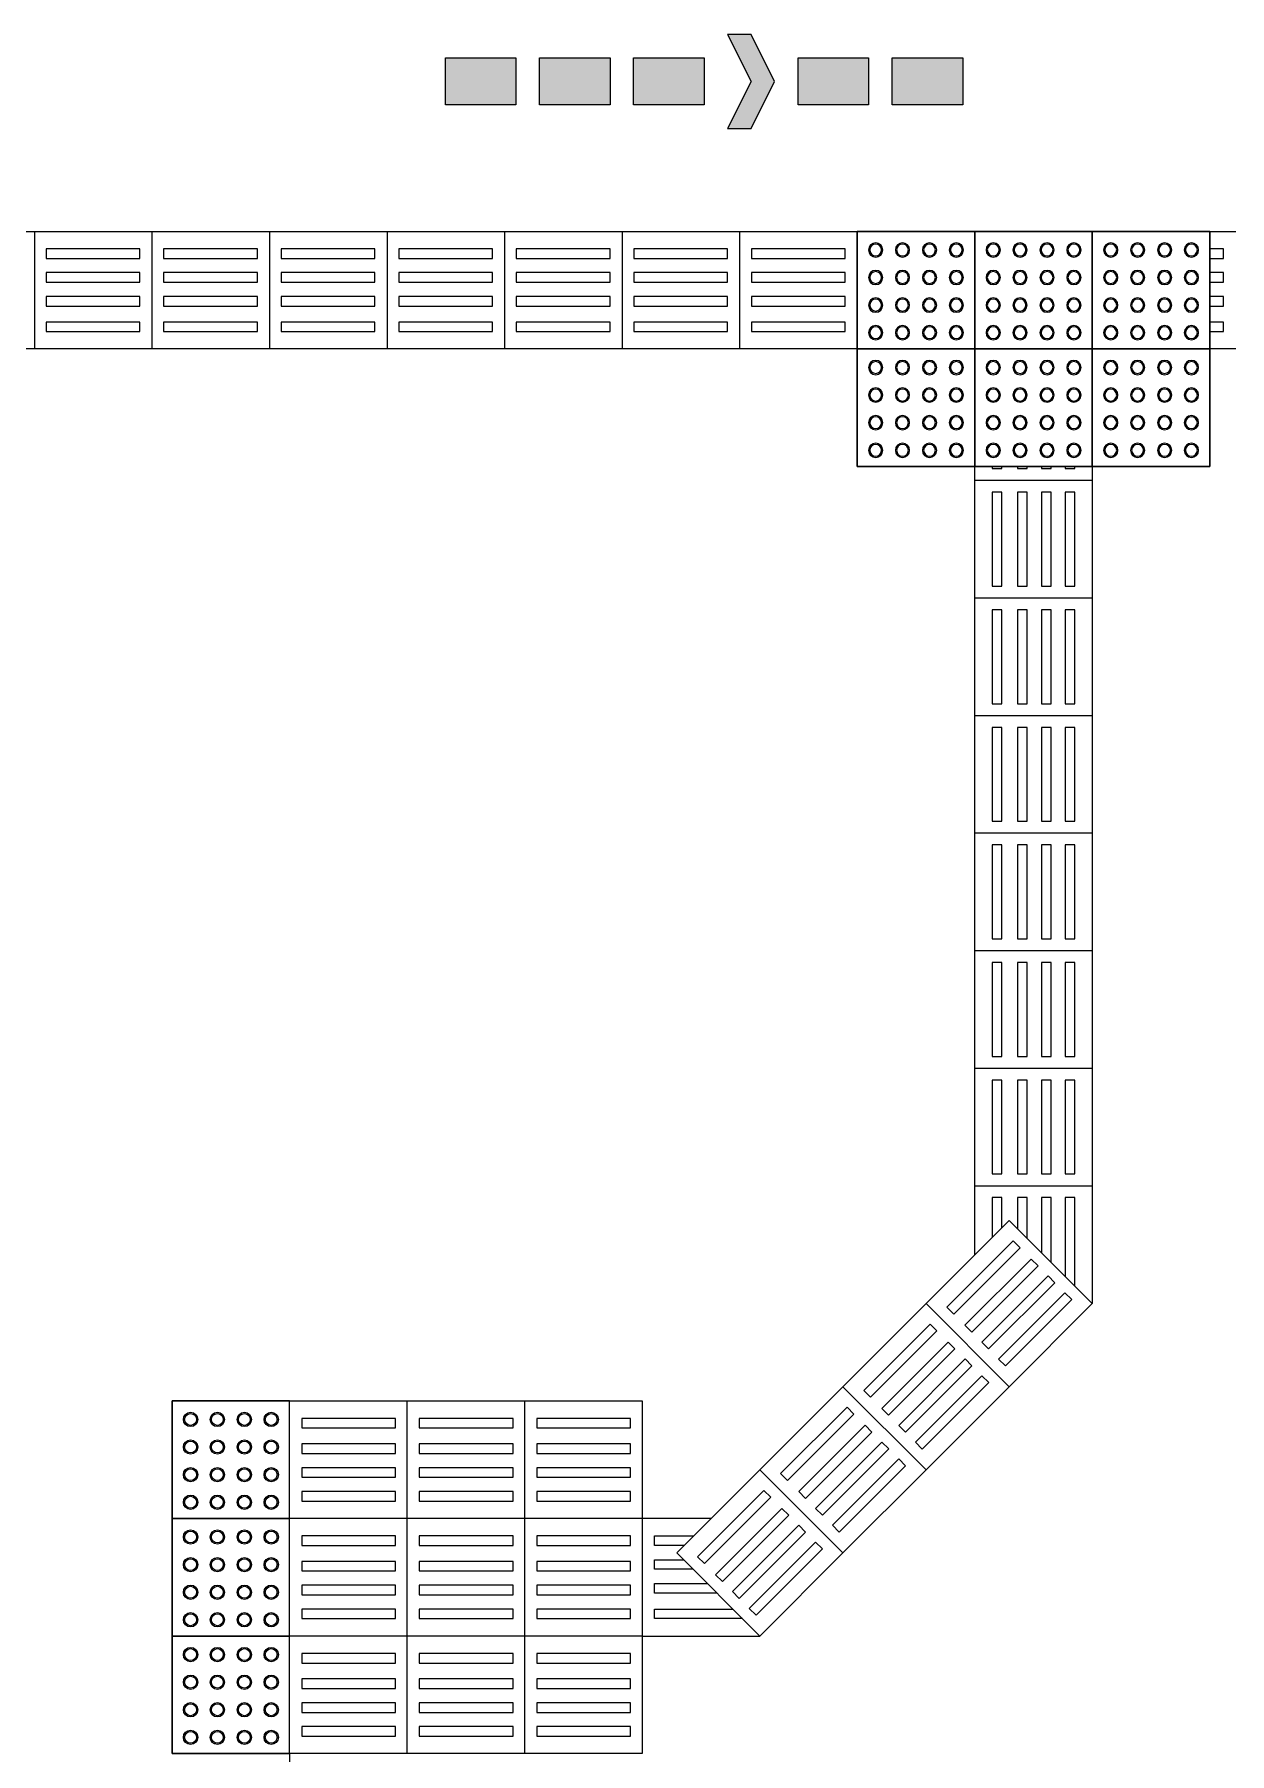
# Model space of a CAD drawing. Header units: metres. Extents: x 341 to 459, y 1341 to 1425.
# Drawn here: x 408.735 to 411.277, y 1374.081 to 1377.737 of the extents above; entities that cross this region are included whole.
import ezdxf
from ezdxf.enums import TextEntityAlignment as Align

# ---------------------------------------------------------------- set-up
doc = ezdxf.new("R2010")
doc.units = ezdxf.units.M
doc.layers.add('INC_EQUIP', color=10, linetype='Continuous', lineweight=20)
doc.layers.add('INC_PLACAS', color=10, linetype='Continuous', lineweight=20)
doc.layers.add('Itens de detalhe', color=7, linetype='Continuous')
doc.layers.add('Notas de texto-1', color=7, linetype='Continuous')
doc.styles.add('ROMANS', font='ROMANS.SHX')

# ---------------------------------------------------------------- blocks, each defined once
blk = doc.blocks.new('piso tatil')
at = {"layer": 'Itens de detalhe', "color": 252, "true_color": 0x939598, "extrusion": (0, 0, -1)}
for p, q in [((-103.3291, 27.6842), (-103.0791, 27.6842)), ((-103.0791, 27.6842), (-102.8291, 27.6842)), ((-103.0791, 27.6842), (-102.8291, 27.6842)), ((-103.0791, 27.6842), (-103.0791, 27.4342)), ((-102.8291, 27.6842), (-102.5791, 27.6842)), ((-102.8291, 27.6842), (-102.5791, 27.6842)), ((-102.8291, 27.6842), (-102.8291, 27.4342)), ((-102.8291, 27.6842), (-102.8291, 27.4342)), ((-102.5791, 27.6842), (-102.3291, 27.6842)), ((-102.5791, 27.6842), (-102.3291, 27.6842)), ((-102.5791, 27.6842), (-102.5791, 27.4342)), ((-102.5791, 27.6842), (-102.5791, 27.4342)), ((-102.3291, 27.6842), (-102.0791, 27.6842)), ((-102.3291, 27.6842), (-102.0791, 27.6842)), ((-102.3291, 27.6842), (-102.3291, 27.4342)), ((-102.3291, 27.6842), (-102.3291, 27.4342)), ((-102.0791, 27.6842), (-101.8291, 27.6842)), ((-102.0791, 27.6842), (-101.8291, 27.6842)), ((-102.0791, 27.6842), (-102.0791, 27.4342)), ((-102.0791, 27.6842), (-102.0791, 27.4342)), ((-101.8291, 27.6842), (-101.5791, 27.6842)), ((-101.8291, 27.6842), (-101.5791, 27.6842)), ((-101.8291, 27.6842), (-101.8291, 27.4342)), ((-101.8291, 27.6842), (-101.8291, 27.4342)), ((-101.5791, 27.6842), (-101.3291, 27.6842)), ((-101.5791, 27.6842), (-101.3291, 27.6842)), ((-101.5791, 27.6842), (-101.5791, 27.4342)), ((-101.5791, 27.6842), (-101.5791, 27.4342)), ((-101.3291, 27.6842), (-101.0791, 27.6842)), ((-101.3291, 27.4342), (-101.3291, 27.6842)), ((-101.3291, 27.6842), (-101.3291, 27.4342)), ((-101.0791, 27.6842), (-101.3291, 27.6842)), ((-101.0791, 27.6842), (-100.8291, 27.6842)), ((-100.8291, 27.6842), (-101.0791, 27.6842)), ((-101.0791, 27.6842), (-101.0791, 27.4342)), ((-101.0791, 27.4342), (-101.0791, 27.6842)), ((-100.8291, 27.6842), (-100.5791, 27.6842)), ((-100.8291, 27.4342), (-100.8291, 27.6842)), ((-100.8291, 27.6842), (-100.8291, 27.4342)), ((-100.5791, 27.6842), (-100.8291, 27.6842)), ((-100.5791, 27.6842), (-100.5242, 27.6842)), ((-100.5791, 27.6842), (-100.5242, 27.6842)), ((-100.5791, 27.6842), (-100.5791, 27.4342)), ((-100.5791, 27.4342), (-100.5791, 27.6842)), ((-102.8547, 27.6473), (-103.0542, 27.6473)), ((-103.0542, 27.6473), (-103.0542, 27.6268)), ((-102.8547, 27.6268), (-102.8547, 27.6473)), ((-102.6047, 27.6473), (-102.8042, 27.6473)), ((-102.8042, 27.6473), (-102.8042, 27.6268)), ((-102.6047, 27.6268), (-102.6047, 27.6473)), ((-102.3547, 27.6473), (-102.5542, 27.6473)), ((-102.5542, 27.6473), (-102.5542, 27.6268)), ((-102.3547, 27.6268), (-102.3547, 27.6473)), ((-102.1047, 27.6473), (-102.3042, 27.6473)), ((-102.3042, 27.6473), (-102.3042, 27.6268)), ((-102.1047, 27.6268), (-102.1047, 27.6473)), ((-101.8547, 27.6473), (-102.0542, 27.6473)), ((-102.0542, 27.6473), (-102.0542, 27.6268)), ((-101.8547, 27.6268), (-101.8547, 27.6473)), ((-101.6047, 27.6473), (-101.8042, 27.6473)), ((-101.8042, 27.6473), (-101.8042, 27.6268)), ((-101.6047, 27.6268), (-101.6047, 27.6473)), ((-101.3547, 27.6473), (-101.5542, 27.6473)), ((-101.5542, 27.6473), (-101.5542, 27.6268)), ((-101.3547, 27.6268), (-101.3547, 27.6473)), ((-100.5499, 27.6473), (-100.5791, 27.6473)), ((-100.5499, 27.6268), (-100.5499, 27.6473)), ((-103.0542, 27.6268), (-102.8547, 27.6268)), ((-102.8042, 27.6268), (-102.6047, 27.6268)), ((-102.5542, 27.6268), (-102.3547, 27.6268)), ((-102.3042, 27.6268), (-102.1047, 27.6268)), ((-102.0542, 27.6268), (-101.8547, 27.6268)), ((-101.8042, 27.6268), (-101.6047, 27.6268)), ((-101.5542, 27.6268), (-101.3547, 27.6268)), ((-100.5791, 27.6268), (-100.5499, 27.6268)), ((-102.8547, 27.5966), (-103.0542, 27.5966)), ((-103.0542, 27.5966), (-103.0542, 27.5761)), ((-103.0542, 27.5761), (-102.8547, 27.5761)), ((-102.8547, 27.5761), (-102.8547, 27.5966)), ((-102.6047, 27.5966), (-102.8042, 27.5966)), ((-102.8042, 27.5966), (-102.8042, 27.5761)), ((-102.8042, 27.5761), (-102.6047, 27.5761)), ((-102.6047, 27.5761), (-102.6047, 27.5966)), ((-102.3547, 27.5966), (-102.5542, 27.5966)), ((-102.5542, 27.5966), (-102.5542, 27.5761)), ((-102.5542, 27.5761), (-102.3547, 27.5761)), ((-102.3547, 27.5761), (-102.3547, 27.5966)), ((-102.1047, 27.5966), (-102.3042, 27.5966)), ((-102.3042, 27.5966), (-102.3042, 27.5761)), ((-102.3042, 27.5761), (-102.1047, 27.5761)), ((-102.1047, 27.5761), (-102.1047, 27.5966)), ((-101.8547, 27.5966), (-102.0542, 27.5966)), ((-102.0542, 27.5966), (-102.0542, 27.5761)), ((-102.0542, 27.5761), (-101.8547, 27.5761)), ((-101.8547, 27.5761), (-101.8547, 27.5966)), ((-101.6047, 27.5966), (-101.8042, 27.5966)), ((-101.8042, 27.5966), (-101.8042, 27.5761)), ((-101.8042, 27.5761), (-101.6047, 27.5761)), ((-101.6047, 27.5761), (-101.6047, 27.5966)), ((-101.3547, 27.5966), (-101.5542, 27.5966)), ((-101.5542, 27.5966), (-101.5542, 27.5761)), ((-101.5542, 27.5761), (-101.3547, 27.5761)), ((-101.3547, 27.5761), (-101.3547, 27.5966)), ((-100.5499, 27.5966), (-100.5791, 27.5966)), ((-100.5791, 27.5761), (-100.5499, 27.5761)), ((-100.5499, 27.5761), (-100.5499, 27.5966)), ((-102.8547, 27.5459), (-103.0542, 27.5459)), ((-103.0542, 27.5459), (-103.0542, 27.5254)), ((-102.8547, 27.5254), (-102.8547, 27.5459)), ((-102.6047, 27.5459), (-102.8042, 27.5459)), ((-102.8042, 27.5459), (-102.8042, 27.5254)), ((-102.6047, 27.5254), (-102.6047, 27.5459)), ((-102.3547, 27.5459), (-102.5542, 27.5459)), ((-102.5542, 27.5459), (-102.5542, 27.5254)), ((-102.3547, 27.5254), (-102.3547, 27.5459)), ((-102.1047, 27.5459), (-102.3042, 27.5459)), ((-102.3042, 27.5459), (-102.3042, 27.5254)), ((-102.1047, 27.5254), (-102.1047, 27.5459)), ((-101.8547, 27.5459), (-102.0542, 27.5459)), ((-102.0542, 27.5459), (-102.0542, 27.5254)), ((-101.8547, 27.5254), (-101.8547, 27.5459)), ((-101.6047, 27.5459), (-101.8042, 27.5459)), ((-101.8042, 27.5459), (-101.8042, 27.5254)), ((-101.6047, 27.5254), (-101.6047, 27.5459)), ((-101.3547, 27.5459), (-101.5542, 27.5459)), ((-101.5542, 27.5459), (-101.5542, 27.5254)), ((-101.3547, 27.5254), (-101.3547, 27.5459)), ((-100.5499, 27.5459), (-100.5791, 27.5459)), ((-100.5499, 27.5254), (-100.5499, 27.5459)), ((-103.0542, 27.5254), (-102.8547, 27.5254)), ((-102.8042, 27.5254), (-102.6047, 27.5254)), ((-102.5542, 27.5254), (-102.3547, 27.5254)), ((-102.3042, 27.5254), (-102.1047, 27.5254)), ((-102.0542, 27.5254), (-101.8547, 27.5254)), ((-101.8042, 27.5254), (-101.6047, 27.5254)), ((-101.5542, 27.5254), (-101.3547, 27.5254)), ((-100.5791, 27.5254), (-100.5499, 27.5254)), ((-102.8547, 27.4916), (-103.0542, 27.4916)), ((-103.0542, 27.4916), (-103.0542, 27.4712)), ((-103.0542, 27.4712), (-102.8547, 27.4712)), ((-102.8547, 27.4712), (-102.8547, 27.4916)), ((-102.6047, 27.4916), (-102.8042, 27.4916)), ((-102.8042, 27.4916), (-102.8042, 27.4712)), ((-102.8042, 27.4712), (-102.6047, 27.4712)), ((-102.6047, 27.4712), (-102.6047, 27.4916)), ((-102.3547, 27.4916), (-102.5542, 27.4916)), ((-102.5542, 27.4916), (-102.5542, 27.4712)), ((-102.5542, 27.4712), (-102.3547, 27.4712)), ((-102.3547, 27.4712), (-102.3547, 27.4916)), ((-102.1047, 27.4916), (-102.3042, 27.4916)), ((-102.3042, 27.4916), (-102.3042, 27.4712)), ((-102.3042, 27.4712), (-102.1047, 27.4712)), ((-102.1047, 27.4712), (-102.1047, 27.4916)), ((-101.8547, 27.4916), (-102.0542, 27.4916)), ((-102.0542, 27.4916), (-102.0542, 27.4712)), ((-102.0542, 27.4712), (-101.8547, 27.4712)), ((-101.8547, 27.4712), (-101.8547, 27.4916)), ((-101.6047, 27.4916), (-101.8042, 27.4916)), ((-101.8042, 27.4916), (-101.8042, 27.4712)), ((-101.8042, 27.4712), (-101.6047, 27.4712)), ((-101.6047, 27.4712), (-101.6047, 27.4916)), ((-101.3547, 27.4916), (-101.5542, 27.4916)), ((-101.5542, 27.4916), (-101.5542, 27.4712)), ((-101.5542, 27.4712), (-101.3547, 27.4712)), ((-101.3547, 27.4712), (-101.3547, 27.4916)), ((-100.5499, 27.4916), (-100.5791, 27.4916)), ((-100.5791, 27.4712), (-100.5499, 27.4712)), ((-100.5499, 27.4712), (-100.5499, 27.4916)), ((-103.0791, 27.4342), (-103.3291, 27.4342)), ((-102.8291, 27.4342), (-103.0791, 27.4342)), ((-102.8291, 27.4342), (-103.0791, 27.4342)), ((-102.5791, 27.4342), (-102.8291, 27.4342)), ((-102.5791, 27.4342), (-102.8291, 27.4342)), ((-102.3291, 27.4342), (-102.5791, 27.4342)), ((-102.3291, 27.4342), (-102.5791, 27.4342)), ((-102.0791, 27.4342), (-102.3291, 27.4342)), ((-102.0791, 27.4342), (-102.3291, 27.4342)), ((-101.8291, 27.4342), (-102.0791, 27.4342)), ((-101.8291, 27.4342), (-102.0791, 27.4342)), ((-101.5791, 27.4342), (-101.8291, 27.4342)), ((-101.5791, 27.4342), (-101.8291, 27.4342)), ((-101.3291, 27.4342), (-101.5791, 27.4342)), ((-101.3291, 27.4342), (-101.5791, 27.4342)), ((-101.3291, 27.1842), (-101.3291, 27.4342)), ((-101.3291, 27.4342), (-101.3291, 27.1842)), ((-101.0791, 27.4342), (-101.3291, 27.4342)), ((-101.3291, 27.4342), (-101.0791, 27.4342)), ((-100.8291, 27.4342), (-101.0791, 27.4342)), ((-101.0791, 27.4342), (-100.8291, 27.4342)), ((-101.0791, 27.4342), (-101.0791, 27.1842)), ((-101.0791, 27.1842), (-101.0791, 27.4342)), ((-100.8291, 27.1842), (-100.8291, 27.4342)), ((-100.8291, 27.4342), (-100.8291, 27.1842)), ((-100.5791, 27.4342), (-100.8291, 27.4342)), ((-100.8291, 27.4342), (-100.5791, 27.4342)), ((-100.5242, 27.4342), (-100.5791, 27.4342)), ((-100.5242, 27.4342), (-100.5791, 27.4342)), ((-100.5791, 27.4342), (-100.5791, 27.1842)), ((-100.5791, 27.1842), (-100.5791, 27.4342)), ((-101.0791, 27.1842), (-101.3291, 27.1842)), ((-101.3291, 27.1842), (-101.0791, 27.1842)), ((-101.0791, 27.1542), (-101.0791, 27.1842)), ((-101.0791, 27.1542), (-101.0791, 27.1842)), ((-100.8291, 27.1842), (-101.0791, 27.1842)), ((-101.0791, 27.1842), (-100.8291, 27.1842)), ((-101.0421, 27.1842), (-101.0421, 27.1799)), ((-101.0421, 27.1799), (-101.0217, 27.1799)), ((-101.0217, 27.1799), (-101.0217, 27.1842)), ((-100.9879, 27.1842), (-100.9879, 27.1799)), ((-100.9879, 27.1799), (-100.9674, 27.1799)), ((-100.9674, 27.1799), (-100.9674, 27.1842)), ((-100.9372, 27.1842), (-100.9372, 27.1799)), ((-100.9372, 27.1799), (-100.9167, 27.1799)), ((-100.9167, 27.1799), (-100.9167, 27.1842)), ((-100.8865, 27.1842), (-100.8865, 27.1799)), ((-100.8865, 27.1799), (-100.866, 27.1799)), ((-100.866, 27.1799), (-100.866, 27.1842)), ((-100.8291, 27.1842), (-100.8291, 27.1542)), ((-100.8291, 27.1842), (-100.8291, 27.1542)), ((-100.5791, 27.1842), (-100.8291, 27.1842)), ((-100.8291, 27.1842), (-100.5791, 27.1842)), ((-101.0791, 26.9042), (-101.0791, 27.1542)), ((-101.0791, 26.9042), (-101.0791, 27.1542)), ((-100.8291, 27.1542), (-101.0791, 27.1542)), ((-100.8291, 27.1542), (-101.0791, 27.1542)), ((-101.0421, 27.1294), (-101.0421, 26.9299)), ((-101.0217, 27.1294), (-101.0421, 27.1294)), ((-101.0217, 26.9299), (-101.0217, 27.1294)), ((-100.9879, 27.1294), (-100.9879, 26.9299)), ((-100.9674, 27.1294), (-100.9879, 27.1294)), ((-100.9674, 26.9299), (-100.9674, 27.1294)), ((-100.9372, 27.1294), (-100.9372, 26.9299)), ((-100.9167, 27.1294), (-100.9372, 27.1294)), ((-100.9167, 26.9299), (-100.9167, 27.1294)), ((-100.8865, 27.1294), (-100.8865, 26.9299)), ((-100.866, 27.1294), (-100.8865, 27.1294)), ((-100.866, 26.9299), (-100.866, 27.1294)), ((-100.8291, 27.1542), (-100.8291, 26.9042)), ((-100.8291, 27.1542), (-100.8291, 26.9042)), ((-101.0421, 26.9299), (-101.0217, 26.9299)), ((-100.9879, 26.9299), (-100.9674, 26.9299)), ((-100.9372, 26.9299), (-100.9167, 26.9299)), ((-100.8865, 26.9299), (-100.866, 26.9299)), ((-101.0791, 26.6542), (-101.0791, 26.9042)), ((-101.0791, 26.6542), (-101.0791, 26.9042)), ((-100.8291, 26.9042), (-101.0791, 26.9042)), ((-100.8291, 26.9042), (-101.0791, 26.9042)), ((-101.0421, 26.8794), (-101.0421, 26.6799)), ((-101.0217, 26.8794), (-101.0421, 26.8794)), ((-101.0217, 26.6799), (-101.0217, 26.8794)), ((-100.9879, 26.8794), (-100.9879, 26.6799)), ((-100.9674, 26.8794), (-100.9879, 26.8794)), ((-100.9674, 26.6799), (-100.9674, 26.8794)), ((-100.9372, 26.8794), (-100.9372, 26.6799)), ((-100.9167, 26.8794), (-100.9372, 26.8794)), ((-100.9167, 26.6799), (-100.9167, 26.8794)), ((-100.8865, 26.8794), (-100.8865, 26.6799)), ((-100.866, 26.8794), (-100.8865, 26.8794)), ((-100.866, 26.6799), (-100.866, 26.8794)), ((-100.8291, 26.9042), (-100.8291, 26.6542)), ((-100.8291, 26.9042), (-100.8291, 26.6542)), ((-101.0791, 26.4042), (-101.0791, 26.6542)), ((-101.0791, 26.4042), (-101.0791, 26.6542)), ((-100.8291, 26.6542), (-101.0791, 26.6542)), ((-100.8291, 26.6542), (-101.0791, 26.6542)), ((-101.0421, 26.6799), (-101.0217, 26.6799)), ((-100.9879, 26.6799), (-100.9674, 26.6799)), ((-100.9372, 26.6799), (-100.9167, 26.6799)), ((-100.8865, 26.6799), (-100.866, 26.6799)), ((-100.8291, 26.6542), (-100.8291, 26.4042)), ((-100.8291, 26.6542), (-100.8291, 26.4042)), ((-101.0421, 26.6294), (-101.0421, 26.4299)), ((-101.0217, 26.6294), (-101.0421, 26.6294)), ((-101.0217, 26.4299), (-101.0217, 26.6294)), ((-100.9879, 26.6294), (-100.9879, 26.4299)), ((-100.9674, 26.6294), (-100.9879, 26.6294)), ((-100.9674, 26.4299), (-100.9674, 26.6294)), ((-100.9372, 26.6294), (-100.9372, 26.4299)), ((-100.9167, 26.6294), (-100.9372, 26.6294)), ((-100.9167, 26.4299), (-100.9167, 26.6294)), ((-100.8865, 26.6294), (-100.8865, 26.4299)), ((-100.866, 26.6294), (-100.8865, 26.6294)), ((-100.866, 26.4299), (-100.866, 26.6294)), ((-101.0791, 26.1542), (-101.0791, 26.4042)), ((-101.0791, 26.1542), (-101.0791, 26.4042)), ((-100.8291, 26.4042), (-101.0791, 26.4042)), ((-100.8291, 26.4042), (-101.0791, 26.4042)), ((-101.0421, 26.4299), (-101.0217, 26.4299)), ((-100.9879, 26.4299), (-100.9674, 26.4299)), ((-100.9372, 26.4299), (-100.9167, 26.4299)), ((-100.8865, 26.4299), (-100.866, 26.4299)), ((-100.8291, 26.4042), (-100.8291, 26.1542)), ((-100.8291, 26.4042), (-100.8291, 26.1542)), ((-101.0421, 26.3794), (-101.0421, 26.1799)), ((-101.0217, 26.3794), (-101.0421, 26.3794)), ((-101.0217, 26.1799), (-101.0217, 26.3794)), ((-100.9879, 26.3794), (-100.9879, 26.1799)), ((-100.9674, 26.3794), (-100.9879, 26.3794)), ((-100.9674, 26.1799), (-100.9674, 26.3794)), ((-100.9372, 26.3794), (-100.9372, 26.1799)), ((-100.9167, 26.3794), (-100.9372, 26.3794)), ((-100.9167, 26.1799), (-100.9167, 26.3794)), ((-100.8865, 26.3794), (-100.8865, 26.1799)), ((-100.866, 26.3794), (-100.8865, 26.3794)), ((-100.866, 26.1799), (-100.866, 26.3794)), ((-101.0421, 26.1799), (-101.0217, 26.1799)), ((-100.9879, 26.1799), (-100.9674, 26.1799)), ((-100.9372, 26.1799), (-100.9167, 26.1799)), ((-100.8865, 26.1799), (-100.866, 26.1799)), ((-101.0791, 25.9042), (-101.0791, 26.1542)), ((-101.0791, 25.9042), (-101.0791, 26.1542)), ((-100.8291, 26.1542), (-101.0791, 26.1542)), ((-100.8291, 26.1542), (-101.0791, 26.1542)), ((-100.8291, 26.1542), (-100.8291, 25.9042)), ((-100.8291, 26.1542), (-100.8291, 25.9042)), ((-101.0421, 26.1294), (-101.0421, 25.9299)), ((-101.0217, 26.1294), (-101.0421, 26.1294)), ((-101.0217, 25.9299), (-101.0217, 26.1294)), ((-100.9879, 26.1294), (-100.9879, 25.9299)), ((-100.9674, 26.1294), (-100.9879, 26.1294)), ((-100.9674, 25.9299), (-100.9674, 26.1294)), ((-100.9372, 26.1294), (-100.9372, 25.9299)), ((-100.9167, 26.1294), (-100.9372, 26.1294)), ((-100.9167, 25.9299), (-100.9167, 26.1294)), ((-100.8865, 26.1294), (-100.8865, 25.9299)), ((-100.866, 26.1294), (-100.8865, 26.1294)), ((-100.866, 25.9299), (-100.866, 26.1294)), ((-101.0421, 25.9299), (-101.0217, 25.9299)), ((-100.9879, 25.9299), (-100.9674, 25.9299)), ((-100.9372, 25.9299), (-100.9167, 25.9299)), ((-100.8865, 25.9299), (-100.866, 25.9299)), ((-101.0791, 25.6542), (-101.0791, 25.9042)), ((-101.0791, 25.6542), (-101.0791, 25.9042)), ((-100.8291, 25.9042), (-101.0791, 25.9042)), ((-100.8291, 25.9042), (-101.0791, 25.9042)), ((-100.8291, 25.9042), (-100.8291, 25.6542)), ((-100.8291, 25.9042), (-100.8291, 25.6542)), ((-101.0421, 25.8794), (-101.0421, 25.6799)), ((-101.0217, 25.8794), (-101.0421, 25.8794)), ((-101.0217, 25.6799), (-101.0217, 25.8794)), ((-100.9879, 25.8794), (-100.9879, 25.6799)), ((-100.9674, 25.8794), (-100.9879, 25.8794)), ((-100.9674, 25.6799), (-100.9674, 25.8794)), ((-100.9372, 25.8794), (-100.9372, 25.6799)), ((-100.9167, 25.8794), (-100.9372, 25.8794)), ((-100.9167, 25.6799), (-100.9167, 25.8794)), ((-100.8865, 25.8794), (-100.8865, 25.6799)), ((-100.866, 25.8794), (-100.8865, 25.8794)), ((-100.866, 25.6799), (-100.866, 25.8794)), ((-101.0421, 25.6799), (-101.0217, 25.6799)), ((-100.9879, 25.6799), (-100.9674, 25.6799)), ((-100.9372, 25.6799), (-100.9167, 25.6799)), ((-100.8865, 25.6799), (-100.866, 25.6799)), ((-101.0791, 25.5078), (-101.0791, 25.6542)), ((-101.0791, 25.5078), (-101.0791, 25.6542)), ((-100.8291, 25.6542), (-101.0791, 25.6542)), ((-100.8291, 25.6542), (-101.0791, 25.6542)), ((-100.8291, 25.6542), (-100.8291, 25.4042)), ((-100.8291, 25.6542), (-100.8291, 25.4042)), ((-101.0421, 25.6294), (-101.0421, 25.5447)), ((-101.0217, 25.6294), (-101.0421, 25.6294)), ((-101.0217, 25.5652), (-101.0217, 25.6294)), ((-100.9879, 25.6294), (-100.9879, 25.563)), ((-100.9674, 25.6294), (-100.9879, 25.6294)), ((-100.9674, 25.5426), (-100.9674, 25.6294)), ((-100.9372, 25.6294), (-100.9372, 25.5123)), ((-100.9167, 25.6294), (-100.9372, 25.6294)), ((-100.9167, 25.4919), (-100.9167, 25.6294)), ((-100.8865, 25.6294), (-100.8865, 25.4616)), ((-100.866, 25.6294), (-100.8865, 25.6294)), ((-100.866, 25.4412), (-100.866, 25.6294)), ((-101.1826, 25.4042), (-101.0058, 25.581)), ((-101.1826, 25.4042), (-101.0058, 25.581)), ((-101.0058, 25.581), (-100.8291, 25.4042)), ((-101.0058, 25.581), (-100.8291, 25.4042)), ((-100.9972, 25.5373), (-101.1383, 25.3962)), ((-101.1239, 25.3818), (-100.9828, 25.5228)), ((-100.9828, 25.5228), (-100.9972, 25.5373)), ((-100.9589, 25.4989), (-101.1, 25.3579)), ((-101.0855, 25.3434), (-100.9445, 25.4845)), ((-100.9445, 25.4845), (-100.9589, 25.4989)), ((-100.923, 25.4631), (-101.0641, 25.322)), ((-101.0497, 25.3076), (-100.9086, 25.4486)), ((-100.9086, 25.4486), (-100.923, 25.4631)), ((-100.8872, 25.4272), (-101.0283, 25.2862)), ((-101.0138, 25.2717), (-100.8728, 25.4128)), ((-100.8728, 25.4128), (-100.8872, 25.4272)), ((-101.3594, 25.2274), (-101.1826, 25.4042)), ((-101.3594, 25.2274), (-101.1826, 25.4042)), ((-101.0058, 25.2274), (-101.1826, 25.4042)), ((-101.0058, 25.2274), (-101.1826, 25.4042)), ((-101.1383, 25.3962), (-101.1239, 25.3818)), ((-100.8291, 25.4042), (-101.0058, 25.2274)), ((-100.8291, 25.4042), (-101.0058, 25.2274)), ((-101.174, 25.3605), (-101.3151, 25.2194)), ((-101.3007, 25.205), (-101.1596, 25.3461)), ((-101.1596, 25.3461), (-101.174, 25.3605)), ((-101.1, 25.3579), (-101.0855, 25.3434)), ((-101.1357, 25.3222), (-101.2767, 25.1811)), ((-101.2623, 25.1666), (-101.1212, 25.3077)), ((-101.1212, 25.3077), (-101.1357, 25.3222)), ((-101.0641, 25.322), (-101.0497, 25.3076)), ((-101.0998, 25.2863), (-101.2409, 25.1452)), ((-101.2265, 25.1308), (-101.0854, 25.2719)), ((-101.0854, 25.2719), (-101.0998, 25.2863)), ((-101.0283, 25.2862), (-101.0138, 25.2717)), ((-101.064, 25.2505), (-101.205, 25.1094)), ((-101.1906, 25.0949), (-101.0495, 25.236)), ((-101.0495, 25.236), (-101.064, 25.2505)), ((-102.5362, 24.9471), (-102.5362, 25.1971)), ((-102.5362, 25.1971), (-102.2862, 25.1971)), ((-102.5362, 24.9471), (-102.5362, 25.1971)), ((-102.5362, 25.1971), (-102.2862, 25.1971)), ((-102.2862, 24.9471), (-102.2862, 25.1971)), ((-102.2862, 25.1971), (-102.0362, 25.1971)), ((-102.2862, 24.9471), (-102.2862, 25.1971)), ((-102.2862, 25.1971), (-102.0362, 25.1971)), ((-102.0362, 24.9471), (-102.0362, 25.1971)), ((-102.0362, 25.1971), (-101.7862, 25.1971)), ((-102.0362, 24.9471), (-102.0362, 25.1971)), ((-102.0362, 25.1971), (-101.7862, 25.1971)), ((-101.7862, 25.1971), (-101.7862, 24.9471)), ((-101.7862, 25.1971), (-101.7862, 24.9471)), ((-101.5362, 25.0506), (-101.3594, 25.2274)), ((-101.5362, 25.0506), (-101.3594, 25.2274)), ((-101.1826, 25.0506), (-101.3594, 25.2274)), ((-101.1826, 25.0506), (-101.3594, 25.2274)), ((-101.3151, 25.2194), (-101.3007, 25.205)), ((-101.0058, 25.2274), (-101.1826, 25.0506)), ((-101.0058, 25.2274), (-101.1826, 25.0506)), ((-102.311, 25.1601), (-102.5105, 25.1601)), ((-102.5105, 25.1601), (-102.5105, 25.1397)), ((-102.311, 25.1397), (-102.311, 25.1601)), ((-102.061, 25.1601), (-102.2605, 25.1601)), ((-102.2605, 25.1601), (-102.2605, 25.1397)), ((-102.061, 25.1397), (-102.061, 25.1601)), ((-101.811, 25.1601), (-102.0105, 25.1601)), ((-102.0105, 25.1601), (-102.0105, 25.1397)), ((-101.811, 25.1397), (-101.811, 25.1601)), ((-101.3508, 25.1837), (-101.4919, 25.0427)), ((-101.4774, 25.0282), (-101.3364, 25.1693)), ((-101.3364, 25.1693), (-101.3508, 25.1837)), ((-101.2767, 25.1811), (-101.2623, 25.1666)), ((-102.5105, 25.1397), (-102.311, 25.1397)), ((-102.2605, 25.1397), (-102.061, 25.1397)), ((-102.0105, 25.1397), (-101.811, 25.1397)), ((-101.3125, 25.1454), (-101.4535, 25.0043)), ((-101.4391, 24.9899), (-101.298, 25.1309)), ((-101.298, 25.1309), (-101.3125, 25.1454)), ((-101.2409, 25.1452), (-101.2265, 25.1308)), ((-102.311, 25.1059), (-102.5105, 25.1059)), ((-102.5105, 25.1059), (-102.5105, 25.0855)), ((-102.5105, 25.0855), (-102.311, 25.0855)), ((-102.311, 25.0855), (-102.311, 25.1059)), ((-102.061, 25.1059), (-102.2605, 25.1059)), ((-102.2605, 25.1059), (-102.2605, 25.0855)), ((-102.2605, 25.0855), (-102.061, 25.0855)), ((-102.061, 25.0855), (-102.061, 25.1059)), ((-101.811, 25.1059), (-102.0105, 25.1059)), ((-102.0105, 25.1059), (-102.0105, 25.0855)), ((-102.0105, 25.0855), (-101.811, 25.0855)), ((-101.811, 25.0855), (-101.811, 25.1059)), ((-101.2766, 25.1095), (-101.4177, 24.9685)), ((-101.4032, 24.954), (-101.2622, 25.0951)), ((-101.2622, 25.0951), (-101.2766, 25.1095)), ((-101.205, 25.1094), (-101.1906, 25.0949)), ((-102.311, 25.0552), (-102.5105, 25.0552)), ((-102.5105, 25.0552), (-102.5105, 25.0348)), ((-102.311, 25.0348), (-102.311, 25.0552)), ((-102.061, 25.0552), (-102.2605, 25.0552)), ((-102.2605, 25.0552), (-102.2605, 25.0348)), ((-102.061, 25.0348), (-102.061, 25.0552)), ((-101.811, 25.0552), (-102.0105, 25.0552)), ((-102.0105, 25.0552), (-102.0105, 25.0348)), ((-101.811, 25.0348), (-101.811, 25.0552)), ((-101.7129, 24.8739), (-101.5362, 25.0506)), ((-101.7129, 24.8739), (-101.5362, 25.0506)), ((-101.3594, 24.8739), (-101.5362, 25.0506)), ((-101.3594, 24.8739), (-101.5362, 25.0506)), ((-101.2408, 25.0737), (-101.3818, 24.9326)), ((-101.3674, 24.9182), (-101.2263, 25.0592)), ((-101.1826, 25.0506), (-101.3594, 24.8739)), ((-101.1826, 25.0506), (-101.3594, 24.8739)), ((-101.2263, 25.0592), (-101.2408, 25.0737)), ((-102.5105, 25.0348), (-102.311, 25.0348)), ((-102.2605, 25.0348), (-102.061, 25.0348)), ((-102.0105, 25.0348), (-101.811, 25.0348)), ((-101.4919, 25.0427), (-101.4774, 25.0282)), ((-102.311, 25.0045), (-102.5105, 25.0045)), ((-102.5105, 25.0045), (-102.5105, 24.9841)), ((-102.5105, 24.9841), (-102.311, 24.9841)), ((-102.311, 24.9841), (-102.311, 25.0045)), ((-102.061, 25.0045), (-102.2605, 25.0045)), ((-102.2605, 25.0045), (-102.2605, 24.9841)), ((-102.2605, 24.9841), (-102.061, 24.9841)), ((-102.061, 24.9841), (-102.061, 25.0045)), ((-101.811, 25.0045), (-102.0105, 25.0045)), ((-102.0105, 25.0045), (-102.0105, 24.9841)), ((-102.0105, 24.9841), (-101.811, 24.9841)), ((-101.811, 24.9841), (-101.811, 25.0045)), ((-101.5276, 25.0069), (-101.6686, 24.8659)), ((-101.6542, 24.8514), (-101.5131, 24.9925)), ((-101.5131, 24.9925), (-101.5276, 25.0069)), ((-101.4535, 25.0043), (-101.4391, 24.9899)), ((-102.5362, 24.6971), (-102.5362, 24.9471)), ((-102.5362, 24.6971), (-102.5362, 24.9471)), ((-102.2862, 24.9471), (-102.5362, 24.9471)), ((-102.2862, 24.9471), (-102.5362, 24.9471)), ((-102.2862, 24.6971), (-102.2862, 24.9471)), ((-102.2862, 24.6971), (-102.2862, 24.9471)), ((-102.0362, 24.9471), (-102.2862, 24.9471)), ((-102.0362, 24.9471), (-102.2862, 24.9471)), ((-102.0362, 24.6971), (-102.0362, 24.9471)), ((-102.0362, 24.6971), (-102.0362, 24.9471)), ((-101.7862, 24.9471), (-102.0362, 24.9471)), ((-101.7862, 24.9471), (-102.0362, 24.9471)), ((-101.4892, 24.9686), (-101.6303, 24.8275)), ((-101.6159, 24.8131), (-101.4748, 24.9542)), ((-101.4748, 24.9542), (-101.4892, 24.9686)), ((-101.4177, 24.9685), (-101.4032, 24.954)), ((-102.311, 24.9101), (-102.5105, 24.9101)), ((-102.5105, 24.9101), (-102.5105, 24.8897)), ((-102.311, 24.8897), (-102.311, 24.9101)), ((-102.061, 24.9101), (-102.2605, 24.9101)), ((-102.2605, 24.9101), (-102.2605, 24.8897)), ((-102.061, 24.8897), (-102.061, 24.9101)), ((-101.811, 24.9101), (-102.0105, 24.9101)), ((-102.0105, 24.9101), (-102.0105, 24.8897)), ((-101.811, 24.8897), (-101.811, 24.9101)), ((-101.4534, 24.9328), (-101.5945, 24.7917)), ((-101.58, 24.7772), (-101.4389, 24.9183)), ((-101.4389, 24.9183), (-101.4534, 24.9328)), ((-101.3818, 24.9326), (-101.3674, 24.9182)), ((-102.5105, 24.8897), (-102.311, 24.8897)), ((-102.2605, 24.8897), (-102.061, 24.8897)), ((-102.0105, 24.8897), (-101.811, 24.8897)), ((-101.5362, 24.6971), (-101.7129, 24.8739)), ((-101.5362, 24.6971), (-101.7129, 24.8739)), ((-101.6686, 24.8659), (-101.6542, 24.8514)), ((-101.4175, 24.8969), (-101.5586, 24.7558)), ((-101.5442, 24.7414), (-101.4031, 24.8825)), ((-101.3594, 24.8739), (-101.5362, 24.6971)), ((-101.3594, 24.8739), (-101.5362, 24.6971)), ((-101.4031, 24.8825), (-101.4175, 24.8969)), ((-102.311, 24.8559), (-102.5105, 24.8559)), ((-102.5105, 24.8559), (-102.5105, 24.8355)), ((-102.5105, 24.8355), (-102.311, 24.8355)), ((-102.311, 24.8355), (-102.311, 24.8559)), ((-102.061, 24.8559), (-102.2605, 24.8559)), ((-102.2605, 24.8559), (-102.2605, 24.8355)), ((-102.2605, 24.8355), (-102.061, 24.8355)), ((-102.061, 24.8355), (-102.061, 24.8559)), ((-101.811, 24.8559), (-102.0105, 24.8559)), ((-102.0105, 24.8559), (-102.0105, 24.8355)), ((-102.0105, 24.8355), (-101.811, 24.8355)), ((-101.811, 24.8355), (-101.811, 24.8559)), ((-101.6303, 24.8275), (-101.6159, 24.8131)), ((-102.311, 24.8052), (-102.5105, 24.8052)), ((-102.5105, 24.8052), (-102.5105, 24.7848)), ((-102.311, 24.7848), (-102.311, 24.8052)), ((-102.061, 24.8052), (-102.2605, 24.8052)), ((-102.2605, 24.8052), (-102.2605, 24.7848)), ((-102.061, 24.7848), (-102.061, 24.8052)), ((-101.811, 24.8052), (-102.0105, 24.8052)), ((-102.0105, 24.8052), (-102.0105, 24.7848)), ((-101.811, 24.7848), (-101.811, 24.8052)), ((-101.5945, 24.7917), (-101.58, 24.7772)), ((-102.5105, 24.7848), (-102.311, 24.7848)), ((-102.311, 24.7545), (-102.5105, 24.7545)), ((-102.5105, 24.7545), (-102.5105, 24.7341)), ((-102.311, 24.7341), (-102.311, 24.7545)), ((-102.2605, 24.7848), (-102.061, 24.7848)), ((-102.061, 24.7545), (-102.2605, 24.7545)), ((-102.2605, 24.7545), (-102.2605, 24.7341)), ((-102.061, 24.7341), (-102.061, 24.7545)), ((-102.0105, 24.7848), (-101.811, 24.7848)), ((-101.811, 24.7545), (-102.0105, 24.7545)), ((-102.0105, 24.7545), (-102.0105, 24.7341)), ((-101.811, 24.7341), (-101.811, 24.7545)), ((-101.5586, 24.7558), (-101.5442, 24.7414)), ((-102.5105, 24.7341), (-102.311, 24.7341)), ((-102.2605, 24.7341), (-102.061, 24.7341)), ((-102.0105, 24.7341), (-101.811, 24.7341)), ((-102.5362, 24.4471), (-102.5362, 24.6971)), ((-102.5362, 24.4471), (-102.5362, 24.6971)), ((-102.2862, 24.6971), (-102.5362, 24.6971)), ((-102.2862, 24.6971), (-102.5362, 24.6971)), ((-102.2862, 24.4471), (-102.2862, 24.6971)), ((-102.2862, 24.4471), (-102.2862, 24.6971)), ((-102.0362, 24.6971), (-102.2862, 24.6971)), ((-102.0362, 24.6971), (-102.2862, 24.6971)), ((-102.0362, 24.4471), (-102.0362, 24.6971)), ((-102.0362, 24.4471), (-102.0362, 24.6971)), ((-101.7862, 24.6971), (-102.0362, 24.6971)), ((-101.7862, 24.6971), (-102.0362, 24.6971)), ((-101.7862, 24.6971), (-101.7862, 24.4471)), ((-101.7862, 24.6971), (-101.7862, 24.4471)), ((-102.311, 24.6601), (-102.5105, 24.6601)), ((-102.5105, 24.6601), (-102.5105, 24.6397)), ((-102.311, 24.6397), (-102.311, 24.6601)), ((-102.061, 24.6601), (-102.2605, 24.6601)), ((-102.2605, 24.6601), (-102.2605, 24.6397)), ((-102.061, 24.6397), (-102.061, 24.6601)), ((-101.811, 24.6601), (-102.0105, 24.6601)), ((-102.0105, 24.6601), (-102.0105, 24.6397)), ((-101.811, 24.6397), (-101.811, 24.6601)), ((-102.5105, 24.6397), (-102.311, 24.6397)), ((-102.2605, 24.6397), (-102.061, 24.6397)), ((-102.0105, 24.6397), (-101.811, 24.6397)), ((-102.311, 24.6059), (-102.5105, 24.6059)), ((-102.5105, 24.6059), (-102.5105, 24.5855)), ((-102.5105, 24.5855), (-102.311, 24.5855)), ((-102.311, 24.5855), (-102.311, 24.6059)), ((-102.061, 24.6059), (-102.2605, 24.6059)), ((-102.2605, 24.6059), (-102.2605, 24.5855)), ((-102.2605, 24.5855), (-102.061, 24.5855)), ((-102.061, 24.5855), (-102.061, 24.6059)), ((-101.811, 24.6059), (-102.0105, 24.6059)), ((-102.0105, 24.6059), (-102.0105, 24.5855)), ((-102.0105, 24.5855), (-101.811, 24.5855)), ((-101.811, 24.5855), (-101.811, 24.6059)), ((-102.311, 24.5552), (-102.5105, 24.5552)), ((-102.5105, 24.5552), (-102.5105, 24.5348)), ((-102.5105, 24.5348), (-102.311, 24.5348)), ((-102.311, 24.5348), (-102.311, 24.5552)), ((-102.061, 24.5552), (-102.2605, 24.5552)), ((-102.2605, 24.5552), (-102.2605, 24.5348)), ((-102.2605, 24.5348), (-102.061, 24.5348)), ((-102.061, 24.5348), (-102.061, 24.5552)), ((-101.811, 24.5552), (-102.0105, 24.5552)), ((-102.0105, 24.5552), (-102.0105, 24.5348)), ((-102.0105, 24.5348), (-101.811, 24.5348)), ((-101.811, 24.5348), (-101.811, 24.5552)), ((-102.311, 24.5045), (-102.5105, 24.5045)), ((-102.5105, 24.5045), (-102.5105, 24.4841)), ((-102.311, 24.4841), (-102.311, 24.5045)), ((-102.061, 24.5045), (-102.2605, 24.5045)), ((-102.2605, 24.5045), (-102.2605, 24.4841)), ((-102.061, 24.4841), (-102.061, 24.5045)), ((-101.811, 24.5045), (-102.0105, 24.5045)), ((-102.0105, 24.5045), (-102.0105, 24.4841)), ((-101.811, 24.4841), (-101.811, 24.5045)), ((-102.5105, 24.4841), (-102.311, 24.4841)), ((-102.2605, 24.4841), (-102.061, 24.4841)), ((-102.0105, 24.4841), (-101.811, 24.4841)), ((-102.2862, 24.4471), (-102.5362, 24.4471)), ((-102.2862, 24.4471), (-102.5362, 24.4471)), ((-102.0362, 24.4471), (-102.2862, 24.4471)), ((-102.0362, 24.4471), (-102.2862, 24.4471)), ((-101.7862, 24.4471), (-102.0362, 24.4471)), ((-101.7862, 24.4471), (-102.0362, 24.4471))]:
    blk.add_line(p, q, dxfattribs=at)
at = {"layer": 'Itens de detalhe', "color": 252, "true_color": 0x939598}
for p, q in [((-102.5362, 25.1971), (-102.7862, 25.1971)), ((-102.7862, 25.1971), (-102.7862, 24.9471)), ((-102.7862, 24.9471), (-102.7862, 25.1971)), ((-102.7862, 25.1971), (-102.5362, 25.1971)), ((-102.7862, 24.9471), (-102.7862, 24.6971)), ((-102.7862, 24.6971), (-102.7862, 24.9471)), ((-102.7862, 24.9471), (-102.5362, 24.9471)), ((-102.5362, 24.9471), (-102.7862, 24.9471)), ((-101.6397, 24.9471), (-101.7862, 24.9471)), ((-101.7862, 24.9471), (-101.7862, 24.6971)), ((-101.6397, 24.9471), (-101.7862, 24.9471)), ((-101.7862, 24.9471), (-101.7862, 24.6971)), ((-101.7605, 24.8897), (-101.7605, 24.9101)), ((-101.7605, 24.9101), (-101.6767, 24.9101)), ((-101.6971, 24.8897), (-101.7605, 24.8897)), ((-101.7605, 24.839), (-101.7605, 24.8594)), ((-101.7605, 24.8594), (-101.6985, 24.8594)), ((-101.6781, 24.839), (-101.7605, 24.839)), ((-101.7605, 24.7883), (-101.7605, 24.8087)), ((-101.7605, 24.8087), (-101.6478, 24.8087)), ((-101.6274, 24.7883), (-101.7605, 24.7883)), ((-101.7605, 24.7341), (-101.7605, 24.7545)), ((-101.7605, 24.7545), (-101.5936, 24.7545)), ((-101.5731, 24.7341), (-101.7605, 24.7341)), ((-102.7862, 24.6971), (-102.7862, 24.4471)), ((-102.7862, 24.4471), (-102.7862, 24.6971)), ((-102.7862, 24.6971), (-102.5362, 24.6971)), ((-102.5362, 24.6971), (-102.7862, 24.6971)), ((-101.7862, 24.6971), (-101.5362, 24.6971)), ((-101.7862, 24.6971), (-101.5362, 24.6971)), ((-102.7862, 24.4471), (-102.5362, 24.4471)), ((-102.5362, 24.4471), (-102.7862, 24.4471)), ((-102.5362, 24.4471), (-102.5362, 24.1971))]:
    blk.add_line(p, q, dxfattribs=at)
at = {"layer": 'Itens de detalhe', "color": 252, "true_color": 0x939598, "extrusion": (0, 0, -1)}
for centre, radius in [((101.2898, 27.6448), 0.0152), ((101.2898, 27.6448), 0.0126), ((101.2328, 27.6448), 0.0152), ((101.2328, 27.6448), 0.0126), ((101.1753, 27.6448), 0.0152), ((101.1753, 27.6448), 0.0126), ((101.1183, 27.6448), 0.0152), ((101.1183, 27.6448), 0.0126), ((101.0398, 27.6448), 0.0152), ((101.0398, 27.6448), 0.0126), ((100.9828, 27.6448), 0.0152), ((100.9828, 27.6448), 0.0126), ((100.9253, 27.6448), 0.0152), ((100.9253, 27.6448), 0.0126), ((100.8683, 27.6448), 0.0152), ((100.8683, 27.6448), 0.0126), ((100.7898, 27.6448), 0.0152), ((100.7898, 27.6448), 0.0126), ((100.7328, 27.6448), 0.0152), ((100.7328, 27.6448), 0.0126), ((100.6753, 27.6448), 0.0152), ((100.6753, 27.6448), 0.0126), ((100.6183, 27.6448), 0.0152), ((100.6183, 27.6448), 0.0126), ((101.2898, 27.5862), 0.0152), ((101.2898, 27.5862), 0.0126), ((101.2328, 27.5862), 0.0152), ((101.2328, 27.5862), 0.0126), ((101.1753, 27.5862), 0.0152), ((101.1753, 27.5862), 0.0126), ((101.1183, 27.5862), 0.0152), ((101.1183, 27.5862), 0.0126), ((101.0398, 27.5862), 0.0152), ((101.0398, 27.5862), 0.0126), ((100.9828, 27.5862), 0.0152), ((100.9828, 27.5862), 0.0126), ((100.9253, 27.5862), 0.0152), ((100.9253, 27.5862), 0.0126), ((100.8683, 27.5862), 0.0152), ((100.8683, 27.5862), 0.0126), ((100.7898, 27.5862), 0.0152), ((100.7898, 27.5862), 0.0126), ((100.7328, 27.5862), 0.0152), ((100.7328, 27.5862), 0.0126), ((100.6753, 27.5862), 0.0152), ((100.6753, 27.5862), 0.0126), ((100.6183, 27.5862), 0.0152), ((100.6183, 27.5862), 0.0126), ((101.2898, 27.5275), 0.0152), ((101.2898, 27.5275), 0.0126), ((101.2328, 27.5275), 0.0152), ((101.2328, 27.5275), 0.0126), ((101.1753, 27.5275), 0.0152), ((101.1753, 27.5275), 0.0126), ((101.1183, 27.5275), 0.0152), ((101.1183, 27.5275), 0.0126), ((101.0398, 27.5275), 0.0152), ((101.0398, 27.5275), 0.0126), ((100.9828, 27.5275), 0.0152), ((100.9828, 27.5275), 0.0126), ((100.9253, 27.5275), 0.0152), ((100.9253, 27.5275), 0.0126), ((100.8683, 27.5275), 0.0152), ((100.8683, 27.5275), 0.0126), ((100.7898, 27.5275), 0.0152), ((100.7898, 27.5275), 0.0126), ((100.7328, 27.5275), 0.0152), ((100.7328, 27.5275), 0.0126), ((100.6753, 27.5275), 0.0152), ((100.6753, 27.5275), 0.0126), ((100.6183, 27.5275), 0.0152), ((100.6183, 27.5275), 0.0126), ((101.2898, 27.4688), 0.0152), ((101.2898, 27.4688), 0.0126), ((101.2328, 27.4688), 0.0152), ((101.2328, 27.4688), 0.0126), ((101.1753, 27.4688), 0.0152), ((101.1753, 27.4688), 0.0126), ((101.1183, 27.4688), 0.0152), ((101.1183, 27.4688), 0.0126), ((101.0398, 27.4688), 0.0152), ((101.0398, 27.4688), 0.0126), ((100.9828, 27.4688), 0.0152), ((100.9828, 27.4688), 0.0126), ((100.9253, 27.4688), 0.0152), ((100.9253, 27.4688), 0.0126), ((100.8683, 27.4688), 0.0152), ((100.8683, 27.4688), 0.0126), ((100.7898, 27.4688), 0.0152), ((100.7898, 27.4688), 0.0126), ((100.7328, 27.4688), 0.0152), ((100.7328, 27.4688), 0.0126), ((100.6753, 27.4688), 0.0152), ((100.6753, 27.4688), 0.0126), ((100.6183, 27.4688), 0.0152), ((100.6183, 27.4688), 0.0126), ((101.2898, 27.3948), 0.0152), ((101.2898, 27.3948), 0.0126), ((101.2328, 27.3948), 0.0152), ((101.2328, 27.3948), 0.0126), ((101.1753, 27.3948), 0.0152), ((101.1753, 27.3948), 0.0126), ((101.1183, 27.3948), 0.0152), ((101.1183, 27.3948), 0.0126), ((101.0398, 27.3948), 0.0152), ((101.0398, 27.3948), 0.0126), ((100.9828, 27.3948), 0.0152), ((100.9828, 27.3948), 0.0126), ((100.9253, 27.3948), 0.0152), ((100.9253, 27.3948), 0.0126), ((100.8683, 27.3948), 0.0152), ((100.8683, 27.3948), 0.0126), ((100.7898, 27.3948), 0.0152), ((100.7898, 27.3948), 0.0126), ((100.7328, 27.3948), 0.0152), ((100.7328, 27.3948), 0.0126), ((100.6753, 27.3948), 0.0152), ((100.6753, 27.3948), 0.0126), ((100.6183, 27.3948), 0.0152), ((100.6183, 27.3948), 0.0126), ((101.2898, 27.3362), 0.0152), ((101.2898, 27.3362), 0.0126), ((101.2328, 27.3362), 0.0152), ((101.2328, 27.3362), 0.0126), ((101.1753, 27.3362), 0.0152), ((101.1753, 27.3362), 0.0126), ((101.1183, 27.3362), 0.0152), ((101.1183, 27.3362), 0.0126), ((101.0398, 27.3362), 0.0152), ((101.0398, 27.3362), 0.0126), ((100.9828, 27.3362), 0.0152), ((100.9828, 27.3362), 0.0126), ((100.9253, 27.3362), 0.0152), ((100.9253, 27.3362), 0.0126), ((100.8683, 27.3362), 0.0152), ((100.8683, 27.3362), 0.0126), ((100.7898, 27.3362), 0.0152), ((100.7898, 27.3362), 0.0126), ((100.7328, 27.3362), 0.0152), ((100.7328, 27.3362), 0.0126), ((100.6753, 27.3362), 0.0152), ((100.6753, 27.3362), 0.0126), ((100.6183, 27.3362), 0.0152), ((100.6183, 27.3362), 0.0126), ((101.2898, 27.2775), 0.0152), ((101.2898, 27.2775), 0.0126), ((101.2328, 27.2775), 0.0152), ((101.2328, 27.2775), 0.0126), ((101.1753, 27.2775), 0.0152), ((101.1753, 27.2775), 0.0126), ((101.1183, 27.2775), 0.0152), ((101.1183, 27.2775), 0.0126), ((101.0398, 27.2775), 0.0152), ((101.0398, 27.2775), 0.0126), ((100.9828, 27.2775), 0.0152), ((100.9828, 27.2775), 0.0126), ((100.9253, 27.2775), 0.0152), ((100.9253, 27.2775), 0.0126), ((100.8683, 27.2775), 0.0152), ((100.8683, 27.2775), 0.0126), ((100.7898, 27.2775), 0.0152), ((100.7898, 27.2775), 0.0126), ((100.7328, 27.2775), 0.0152), ((100.7328, 27.2775), 0.0126), ((100.6753, 27.2775), 0.0152), ((100.6753, 27.2775), 0.0126), ((100.6183, 27.2775), 0.0152), ((100.6183, 27.2775), 0.0126), ((101.2898, 27.2188), 0.0152), ((101.2898, 27.2188), 0.0126), ((101.2328, 27.2188), 0.0152), ((101.2328, 27.2188), 0.0126), ((101.1753, 27.2188), 0.0152), ((101.1753, 27.2188), 0.0126), ((101.1183, 27.2188), 0.0152), ((101.1183, 27.2188), 0.0126), ((101.0398, 27.2188), 0.0152), ((101.0398, 27.2188), 0.0126), ((100.9828, 27.2188), 0.0152), ((100.9828, 27.2188), 0.0126), ((100.9253, 27.2188), 0.0152), ((100.9253, 27.2188), 0.0126), ((100.8683, 27.2188), 0.0152), ((100.8683, 27.2188), 0.0126), ((100.7898, 27.2188), 0.0152), ((100.7898, 27.2188), 0.0126), ((100.7328, 27.2188), 0.0152), ((100.7328, 27.2188), 0.0126), ((100.6753, 27.2188), 0.0152), ((100.6753, 27.2188), 0.0126), ((100.6183, 27.2188), 0.0152), ((100.6183, 27.2188), 0.0126)]:
    blk.add_circle(centre, radius, dxfattribs=at)
at = {"layer": 'Itens de detalhe', "color": 252, "true_color": 0x939598}
for centre, radius in [((-102.7469, 25.1577), 0.0152), ((-102.7469, 25.1577), 0.0126), ((-102.6899, 25.1577), 0.0152), ((-102.6899, 25.1577), 0.0126), ((-102.6324, 25.1577), 0.0152), ((-102.6324, 25.1577), 0.0126), ((-102.5754, 25.1577), 0.0152), ((-102.5754, 25.1577), 0.0126), ((-102.7469, 25.099), 0.0152), ((-102.7469, 25.099), 0.0126), ((-102.6899, 25.099), 0.0152), ((-102.6899, 25.099), 0.0126), ((-102.6324, 25.099), 0.0152), ((-102.6324, 25.099), 0.0126), ((-102.5754, 25.099), 0.0152), ((-102.5754, 25.099), 0.0126), ((-102.7469, 25.0403), 0.0152), ((-102.7469, 25.0403), 0.0126), ((-102.6899, 25.0403), 0.0152), ((-102.6899, 25.0403), 0.0126), ((-102.6324, 25.0403), 0.0152), ((-102.6324, 25.0403), 0.0126), ((-102.5754, 25.0403), 0.0152), ((-102.5754, 25.0403), 0.0126), ((-102.7469, 24.9817), 0.0152), ((-102.7469, 24.9817), 0.0126), ((-102.6899, 24.9817), 0.0152), ((-102.6899, 24.9817), 0.0126), ((-102.6324, 24.9817), 0.0152), ((-102.6324, 24.9817), 0.0126), ((-102.5754, 24.9817), 0.0152), ((-102.5754, 24.9817), 0.0126), ((-102.7469, 24.9077), 0.0152), ((-102.7469, 24.9077), 0.0126), ((-102.6899, 24.9077), 0.0152), ((-102.6899, 24.9077), 0.0126), ((-102.6324, 24.9077), 0.0152), ((-102.6324, 24.9077), 0.0126), ((-102.5754, 24.9077), 0.0152), ((-102.5754, 24.9077), 0.0126), ((-102.7469, 24.849), 0.0152), ((-102.6899, 24.849), 0.0152), ((-102.6324, 24.849), 0.0152), ((-102.5754, 24.849), 0.0152), ((-102.7469, 24.849), 0.0126), ((-102.6899, 24.849), 0.0126), ((-102.6324, 24.849), 0.0126), ((-102.5754, 24.849), 0.0126), ((-102.7469, 24.7903), 0.0152), ((-102.7469, 24.7903), 0.0126), ((-102.6899, 24.7903), 0.0152), ((-102.6899, 24.7903), 0.0126), ((-102.6324, 24.7903), 0.0152), ((-102.6324, 24.7903), 0.0126), ((-102.5754, 24.7903), 0.0152), ((-102.5754, 24.7903), 0.0126), ((-102.7469, 24.7317), 0.0152), ((-102.7469, 24.7317), 0.0126), ((-102.6899, 24.7317), 0.0152), ((-102.6899, 24.7317), 0.0126), ((-102.6324, 24.7317), 0.0152), ((-102.6324, 24.7317), 0.0126), ((-102.5754, 24.7317), 0.0152), ((-102.5754, 24.7317), 0.0126), ((-102.7469, 24.6577), 0.0152), ((-102.7469, 24.6577), 0.0126), ((-102.6899, 24.6577), 0.0152), ((-102.6899, 24.6577), 0.0126), ((-102.6324, 24.6577), 0.0152), ((-102.6324, 24.6577), 0.0126), ((-102.5754, 24.6577), 0.0152), ((-102.5754, 24.6577), 0.0126), ((-102.7469, 24.599), 0.0152), ((-102.7469, 24.599), 0.0126), ((-102.6899, 24.599), 0.0152), ((-102.6899, 24.599), 0.0126), ((-102.6324, 24.599), 0.0152), ((-102.6324, 24.599), 0.0126), ((-102.5754, 24.599), 0.0152), ((-102.5754, 24.599), 0.0126), ((-102.7469, 24.5403), 0.0152), ((-102.7469, 24.5403), 0.0126), ((-102.6899, 24.5403), 0.0152), ((-102.6899, 24.5403), 0.0126), ((-102.6324, 24.5403), 0.0152), ((-102.6324, 24.5403), 0.0126), ((-102.5754, 24.5403), 0.0152), ((-102.5754, 24.5403), 0.0126), ((-102.7469, 24.4817), 0.0152), ((-102.6899, 24.4817), 0.0152), ((-102.6324, 24.4817), 0.0152), ((-102.5754, 24.4817), 0.0152), ((-102.7469, 24.4817), 0.0126), ((-102.6899, 24.4817), 0.0126), ((-102.6324, 24.4817), 0.0126), ((-102.5754, 24.4817), 0.0126)]:
    blk.add_circle(centre, radius, dxfattribs=at)
blk = doc.blocks.new('*U71')
at = {"layer": 'INC_EQUIP'}
h = blk.add_hatch(color=256, dxfattribs=at)
h.paths.add_polyline_path([(0.5, -0.5), (2, -0.5), (2, 0.5), (0.5, 0.5)])
h.paths.add_polyline_path([(2.5, -0.5), (4, -0.5), (4, 0.5), (2.5, 0.5)])
h.paths.add_polyline_path([(-7, -0.5), (-5.5, -0.5), (-5.5, 0.5), (-7, 0.5)])
h.paths.add_polyline_path([(-5, -0.5), (-3.5, -0.5), (-3.5, 0.5), (-5, 0.5)])
h.paths.add_polyline_path([(-1, -1), (-0.5, 0), (-1, 1), (-0.5, 1), (0, 0), (-0.5, -1)])
h.paths.add_polyline_path([(-3, -0.5), (-1.5, -0.5), (-1.5, 0.5), (-3, 0.5)])
at = {"flags": 128}
blk.add_lwpolyline([(-7, -0.5), (-5.5, -0.5), (-5.5, 0.5), (-7, 0.5)], close=True, dxfattribs=at)
at = {"layer": 'INC_EQUIP', "flags": 128}
for points in [[(-1, -1), (-0.5, 0), (-1, 1), (-0.5, 1), (0, 0), (-0.5, -1)], [(-5, -0.5), (-3.5, -0.5), (-3.5, 0.5), (-5, 0.5)], [(-3, -0.5), (-1.5, -0.5), (-1.5, 0.5), (-3, 0.5)], [(0.5, -0.5), (2, -0.5), (2, 0.5), (0.5, 0.5)], [(2.5, -0.5), (4, -0.5), (4, 0.5), (2.5, 0.5)]]:
    blk.add_lwpolyline(points, close=True, dxfattribs=at)
at = {"layer": 'INC_PLACAS', "style": 'ROMANS', "width": 0.95}
for tag, flags, p in [('COD', 3, (-6.032, -1.332)), ('DESC', 3, (-5.74, -2.179)), ('X', 1, (-6.655, -3.053))]:
    blk.add_attdef(tag, text='', height=0.651, dxfattribs=dict(at, flags=flags)).set_placement(p, align=Align.MIDDLE_CENTER)

msp = doc.modelspace()

# ---------------------------------------------------------------- block references
at = {"layer": 'INC_EQUIP', "xscale": -0.1000000000000001, "yscale": 0.1000000000000001, "zscale": 0.1000000000000001, "rotation": 180}
msp.add_blockref('*U71', (410.309, 1377.6373, 0.0219), dxfattribs=at)
at = {"layer": 'Notas de texto-1', "color": 252, "true_color": 0x939598}
msp.add_blockref('piso tatil', (511.8138, 1349.634), dxfattribs=at)

doc.saveas('drawing.dxf')
